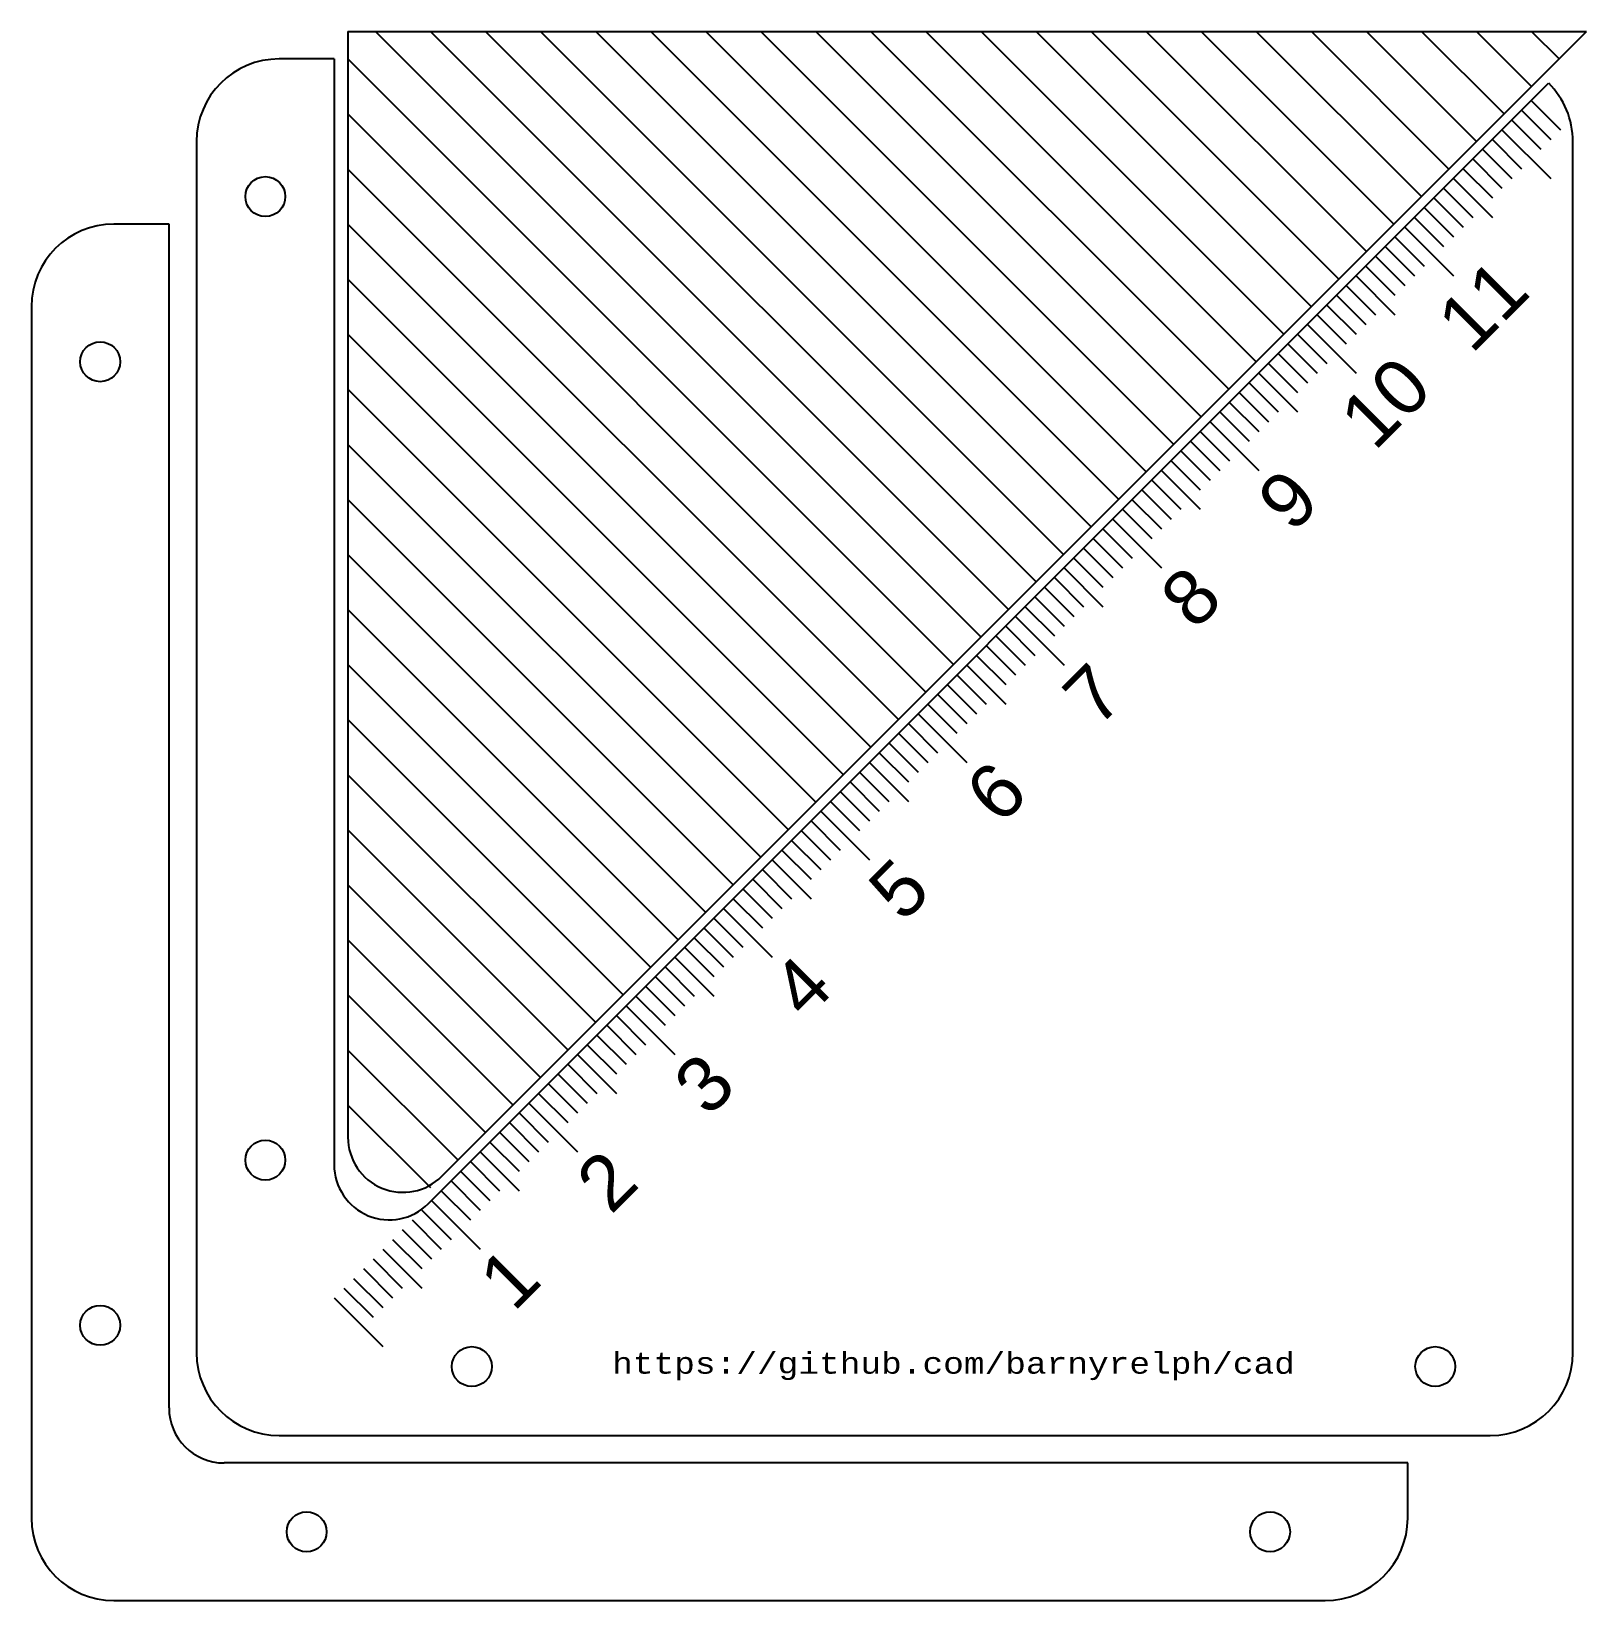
# Model space of a CAD drawing. Header units: millimetres. Extents: x 98 to 211, y -12 to 102.
import ezdxf

# ---------------------------------------------------------------- set-up
doc = ezdxf.new("R2010")
doc.units = ezdxf.units.MM
doc.layers.get('0').update_dxf_attribs({"lineweight": 25, "true_color": 0xffffff})
doc.layers.add('engrave', color=6, linetype='Continuous', lineweight=25, true_color=0xff00ff)
doc.layers.add('mark', color=3, linetype='Continuous', lineweight=25, true_color=0x00ff00)
doc.styles.add('textstyle0', font='')
doc.styles.add('textstyle1', font='')
doc.styles.add('textstyle10', font='')
doc.styles.add('textstyle11', font='')
doc.styles.add('textstyle2', font='')
doc.styles.add('textstyle3', font='')
doc.styles.add('textstyle4', font='')
doc.styles.add('textstyle5', font='')
doc.styles.add('textstyle6', font='')
doc.styles.add('textstyle7', font='')
doc.styles.add('textstyle8', font='')
doc.styles.add('textstyle9', font='')
doc.styles.get('textstyle0').set_extended_font_data('Arial')
doc.styles.get('textstyle1').set_extended_font_data('Arial')
doc.styles.get('textstyle10').set_extended_font_data('Arial')
doc.styles.get('textstyle11').set_extended_font_data('Arial')
doc.styles.get('textstyle2').set_extended_font_data('Arial')
doc.styles.get('textstyle3').set_extended_font_data('Arial')
doc.styles.get('textstyle4').set_extended_font_data('Arial')
doc.styles.get('textstyle5').set_extended_font_data('Arial')
doc.styles.get('textstyle6').set_extended_font_data('Arial')
doc.styles.get('textstyle7').set_extended_font_data('CourierCad')
doc.styles.get('textstyle8').set_extended_font_data('Arial')
doc.styles.get('textstyle9').set_extended_font_data('Arial')

msp = doc.modelspace()

# ---------------------------------------------------------------- linework, layer by layer
for p, q in [((121, 102), (121, 21.66)), ((121, 102), (211, 102)), ((127.83, 18.83), (211, 102)), ((120, 100), (116, 100)), ((120, 100), (120, 19.66)), ((126.83, 16.83), (208.24, 98.24)), ((110, 94), (110, 6)), ((210, 6), (210, 94)), ((108, 88), (104, 88)), ((108, 2), (108, 88)), ((98, 82), (98, -6)), ((116, 0), (204, 0)), ((198, -2), (112, -2)), ((198, -6), (198, -2)), ((104, -12), (192, -12))]:
    msp.add_line(p, q)
for centre in [(115, 90), (103, 78), (115, 20), (103, 8), (130, 5), (200, 5), (118, -7), (188, -7)]:
    msp.add_circle(centre, 1.45)
for centre, radius, start, end in [((116, 94), 6, 90, 180), ((204, 94), 6, 0, 45), ((104, 82), 6, 90, 180), ((125, 21.66), 4, 180, 315), ((124, 19.66), 4, 180, 315), ((116, 6), 6, 180, 270), ((204, 6), 6, 270, 0), ((112, 2), 4, 180, 270), ((104, -6), 6, 180, 270), ((192, -6), 6, 270, 0)]:
    msp.add_arc(centre, radius, start, end)
at = {"layer": 'mark'}
for p, q in [((123, 102), (167, 58)), ((127, 102), (169, 60)), ((131, 102), (171, 62)), ((135, 102), (173, 64)), ((139, 102), (175, 66)), ((143, 102), (177, 68)), ((147, 102), (179, 70)), ((151, 102), (181, 72)), ((155, 102), (183, 74)), ((159, 102), (185, 76)), ((163, 102), (187, 78)), ((167, 102), (189, 80)), ((171, 102), (191, 82)), ((175, 102), (193, 84)), ((179, 102), (195, 86)), ((183, 102), (197, 88)), ((187, 102), (199, 90)), ((191, 102), (201, 92)), ((195, 102), (203, 94)), ((199, 102), (205, 96)), ((203, 102), (207, 98)), ((207, 102), (209, 100)), ((121, 100), (165, 56)), ((206.97, 96.97), (209.1, 94.85)), ((121, 96), (163, 54)), ((206.27, 96.27), (208.39, 94.15)), ((204.85, 94.85), (208.39, 91.32)), ((205.56, 95.56), (207.68, 93.44)), ((204.15, 94.15), (206.27, 92.02)), ((202.73, 92.73), (204.85, 90.61)), ((203.44, 93.44), (205.56, 91.32)), ((121, 92), (161, 52)), ((201.32, 91.32), (204.15, 88.49)), ((202.02, 92.02), (204.15, 89.9)), ((200.61, 90.61), (202.73, 88.49)), ((199.2, 89.2), (201.32, 87.07)), ((199.9, 89.9), (202.02, 87.78)), ((121, 88), (159, 50)), ((197.78, 87.78), (201.32, 84.25)), ((198.49, 88.49), (200.61, 86.37)), ((197.07, 87.07), (199.2, 84.95)), ((195.66, 85.66), (197.78, 83.54)), ((196.37, 86.37), (198.49, 84.25)), ((194.95, 84.95), (197.07, 82.83)), ((121, 84), (157, 48)), ((193.54, 83.54), (195.66, 81.42)), ((194.25, 84.25), (197.07, 81.42)), ((192.12, 82.12), (194.25, 80)), ((192.83, 82.83), (194.95, 80.71)), ((191.42, 81.42), (193.54, 79.3)), ((121, 80), (155, 46)), ((190, 80), (192.12, 77.88)), ((190.71, 80.71), (194.25, 77.18)), ((189.3, 79.3), (191.42, 77.18)), ((187.88, 77.88), (190, 75.76)), ((188.59, 78.59), (190.71, 76.47)), ((186.47, 76.47), (188.59, 74.35)), ((187.18, 77.18), (190, 74.35)), ((121, 76), (153, 44)), ((185.76, 75.76), (187.88, 73.64)), ((184.35, 74.35), (186.47, 72.23)), ((185.05, 75.05), (187.18, 72.93)), ((183.64, 73.64), (187.18, 70.1)), ((121, 72), (151, 42)), ((182.23, 72.23), (184.35, 70.1)), ((182.93, 72.93), (185.05, 70.81)), ((180.81, 70.81), (182.93, 68.69)), ((181.52, 71.52), (183.64, 69.4)), ((180.1, 70.1), (182.93, 67.28)), ((178.69, 68.69), (180.81, 66.57)), ((179.4, 69.4), (181.52, 67.28)), ((121, 68), (149, 40)), ((177.28, 67.28), (179.4, 65.15)), ((177.98, 67.98), (180.1, 65.86)), ((176.57, 66.57), (180.1, 63.03)), ((175.15, 65.15), (177.28, 63.03)), ((175.86, 65.86), (177.98, 63.74)), ((121, 64), (147, 38)), ((174.45, 64.45), (176.57, 62.33)), ((173.03, 63.03), (175.86, 60.2)), ((173.74, 63.74), (175.86, 61.62)), ((171.62, 61.62), (173.74, 59.5)), ((172.33, 62.33), (174.45, 60.2)), ((170.91, 60.91), (173.03, 58.79)), ((121, 60), (145, 36)), ((169.5, 59.5), (173.03, 55.96)), ((170.2, 60.2), (172.33, 58.08)), ((168.79, 58.79), (170.91, 56.67)), ((167.38, 57.38), (169.5, 55.25)), ((168.08, 58.08), (170.2, 55.96)), ((121, 56), (143, 34)), ((165.96, 55.96), (168.79, 53.13)), ((166.67, 56.67), (168.79, 54.55)), ((165.25, 55.25), (167.38, 53.13)), ((163.84, 53.84), (165.96, 51.72)), ((164.55, 54.55), (166.67, 52.43)), ((163.13, 53.13), (165.25, 51.01)), ((121, 52), (141, 32)), ((161.72, 51.72), (163.84, 49.6)), ((162.43, 52.43), (165.96, 48.89)), ((160.31, 50.31), (162.43, 48.18)), ((161.01, 51.01), (163.13, 48.89)), ((159.6, 49.6), (161.72, 47.48)), ((121, 48), (139, 30)), ((158.18, 48.18), (160.31, 46.06)), ((158.89, 48.89), (161.72, 46.06)), ((156.77, 46.77), (158.89, 44.65)), ((157.48, 47.48), (159.6, 45.36)), ((156.06, 46.06), (158.18, 43.94)), ((154.65, 44.65), (156.77, 42.53)), ((155.36, 45.36), (158.89, 41.82)), ((121, 44), (137, 28)), ((153.94, 43.94), (156.06, 41.82)), ((152.53, 42.53), (154.65, 40.41)), ((153.23, 43.23), (155.36, 41.11)), ((151.11, 41.11), (153.23, 38.99)), ((151.82, 41.82), (154.65, 38.99)), ((121, 40), (135, 26)), ((150.41, 40.41), (152.53, 38.28)), ((148.99, 38.99), (151.11, 36.87)), ((149.7, 39.7), (151.82, 37.58)), ((148.28, 38.28), (151.82, 34.75)), ((146.87, 36.87), (148.99, 34.75)), ((147.58, 37.58), (149.7, 35.46)), ((121, 36), (133, 24)), ((145.46, 35.46), (147.58, 33.33)), ((146.16, 36.16), (148.28, 34.04)), ((144.75, 34.75), (147.58, 31.92)), ((143.33, 33.33), (145.46, 31.21)), ((144.04, 34.04), (146.16, 31.92)), ((121, 32), (131, 22)), ((141.92, 31.92), (144.04, 29.8)), ((142.63, 32.63), (144.75, 30.51)), ((141.21, 31.21), (144.75, 27.68)), ((139.8, 29.8), (141.92, 27.68)), ((140.51, 30.51), (142.63, 28.38)), ((139.09, 29.09), (141.21, 26.97)), ((121, 28), (129, 20)), ((137.68, 27.68), (140.51, 24.85)), ((138.38, 28.38), (140.51, 26.26)), ((136.26, 26.26), (138.38, 24.14)), ((136.97, 26.97), (139.09, 24.85)), ((135.56, 25.56), (137.68, 23.44)), ((121, 24), (127, 18)), ((134.14, 24.14), (137.68, 20.61)), ((134.85, 24.85), (136.97, 22.73)), ((133.44, 23.44), (135.56, 21.31)), ((132.02, 22.02), (134.14, 19.9)), ((132.73, 22.73), (134.85, 20.61)), ((130.61, 20.61), (133.44, 17.78)), ((131.31, 21.31), (133.44, 19.19)), ((129.9, 19.9), (132.02, 17.78)), ((128.49, 18.49), (130.61, 16.36)), ((129.19, 19.19), (131.31, 17.07)), ((127.78, 17.78), (129.9, 15.66)), ((126.36, 16.36), (128.49, 14.24)), ((127.07, 17.07), (130.61, 13.54)), ((124.95, 14.95), (127.07, 12.83)), ((125.66, 15.66), (127.78, 13.54)), ((124.24, 14.24), (126.36, 12.12)), ((122.83, 12.83), (124.95, 10.71)), ((123.54, 13.54), (126.36, 10.71)), ((121.41, 11.41), (123.54, 9.29)), ((122.12, 12.12), (124.24, 10)), ((120.71, 10.71), (122.83, 8.59)), ((120, 10), (123.54, 6.46))]:
    msp.add_line(p, q, dxfattribs=at)

# ---------------------------------------------------------------- texts
at = {"layer": 'engrave', "char_height": 4, "attachment_point": 2, "rotation": 45}
for s, insert, style in [('11', (202.02, 83.54), 'textstyle6'), ('10', (194.95, 76.47), 'textstyle11'), ('9', (187.88, 69.4), 'textstyle10'), ('8', (180.81, 62.33), 'textstyle9'), ('7', (173.74, 55.25), 'textstyle8'), ('6', (166.67, 48.18), 'textstyle3'), ('5', (159.6, 41.11), 'textstyle2'), ('4', (152.53, 34.04), 'textstyle1'), ('3', (145.46, 26.97), 'textstyle0'), ('2', (138.38, 19.9), 'textstyle5'), ('1', (131.31, 12.83), 'textstyle4')]:
    msp.add_mtext(s, dxfattribs=dict(at, insert=insert, style=style))
at = {"layer": 'engrave', "insert": (165, 5), "char_height": 1.5, "attachment_point": 5, "style": 'textstyle7'}
msp.add_mtext('https://github.com/barnyrelph/cad', dxfattribs=at)

doc.saveas('drawing.dxf')
